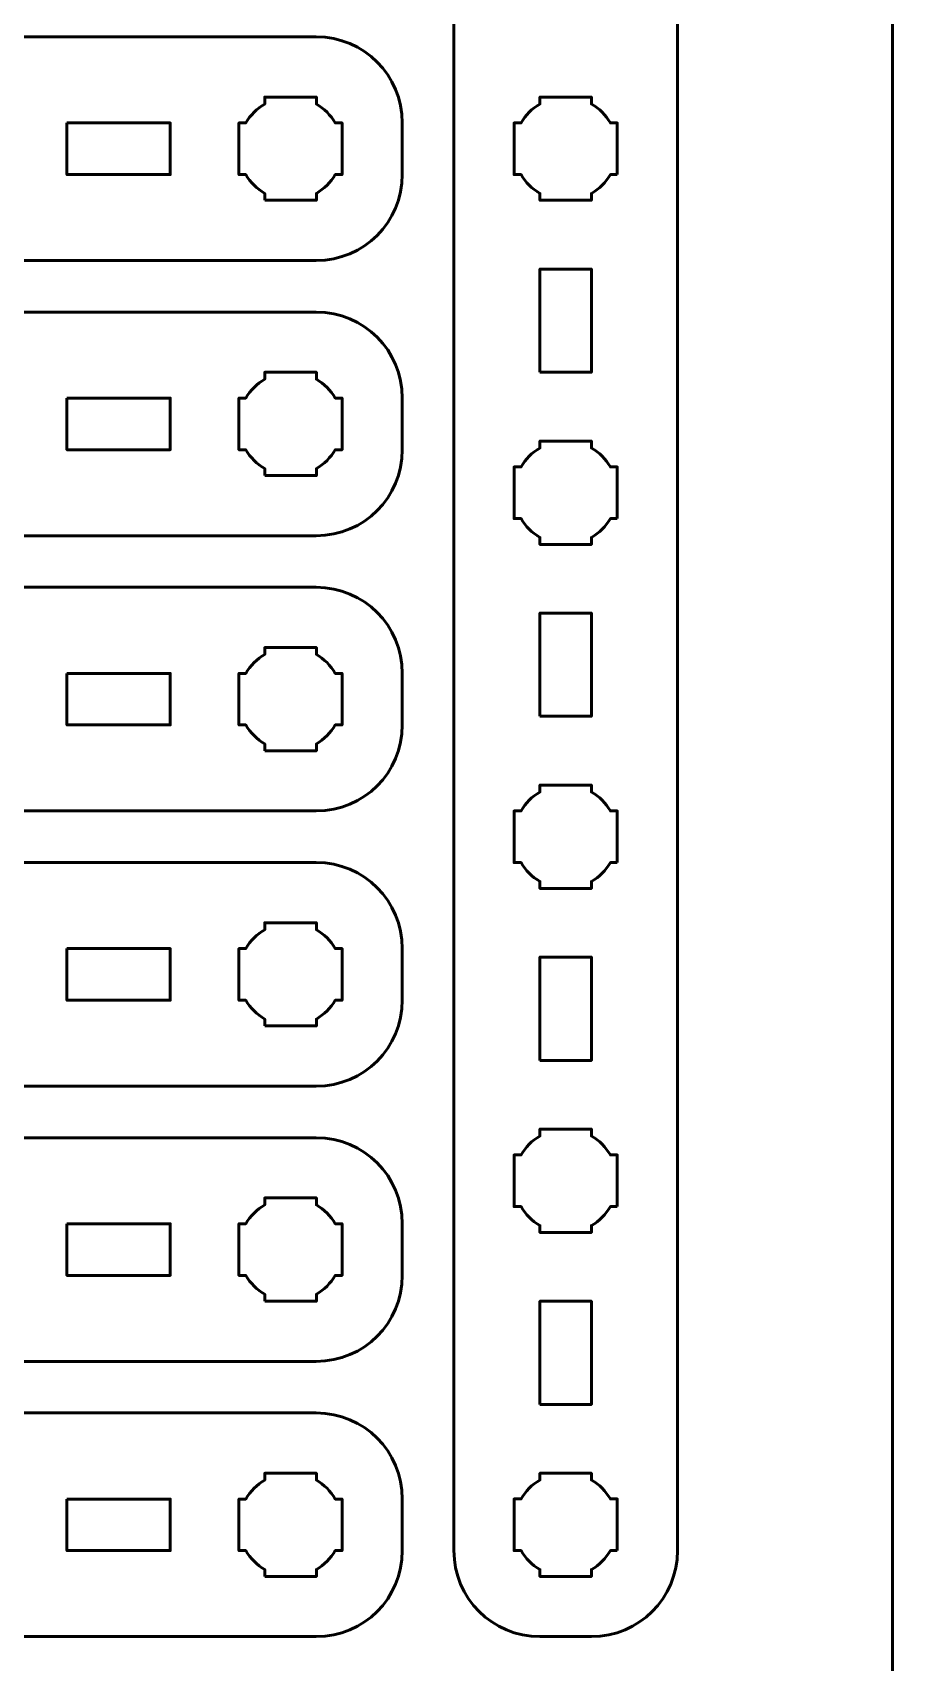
# Model space of a CAD drawing. Header units: centimetres. Extents: x -21 to 0, y -29.7 to 0.
# Drawn here: x -5 to 0, y -18.55 to -9.08 of the extents above; entities that cross this region are included whole.
import ezdxf

# ---------------------------------------------------------------- set-up
doc = ezdxf.new("R2010")
doc.units = ezdxf.units.CM
doc.header["$MEASUREMENT"] = 0
doc.layers.add('Layer 1', color=7, linetype='Continuous')

msp = doc.modelspace()

# ---------------------------------------------------------------- linework, layer by layer
at = {"layer": 'Layer 1', "color": 1, "lineweight": 53}
msp.add_open_spline([(-21.00003, -29.19995), (-21.00003, -29.19995), (-21.00003, -5.89992), (-21.00003, -5.89992), (-21.00003, -5.89992), (-21.00003, -5.81709), (-20.93286, -5.74992), (-20.85003, -5.74992), (-20.85003, -5.74992), (-20.7672, -5.74992), (-20.70003, -5.68275), (-20.70003, -5.59992), (-20.70003, -5.59992), (-20.70003, -5.51709), (-20.7672, -5.44992), (-20.85003, -5.44992), (-20.85003, -5.44992), (-20.93286, -5.44992), (-21.00003, -5.38275), (-21.00003, -5.29992), (-21.00003, -5.29992), (-21.00003, -5.21709), (-20.93286, -5.14992), (-20.85003, -5.14992), (-20.85003, -5.14992), (-20.7672, -5.14992), (-20.70003, -5.08275), (-20.70003, -4.99992), (-20.70003, -4.99992), (-20.70003, -4.91709), (-20.7672, -4.84992), (-20.85003, -4.84992), (-20.85003, -4.84992), (-20.93286, -4.84992), (-21.00003, -4.78275), (-21.00003, -4.69992), (-21.00003, -4.69992), (-21.00003, -4.61709), (-20.93286, -4.54992), (-20.85003, -4.54992), (-20.85003, -4.54992), (-20.7672, -4.54992), (-20.70003, -4.48275), (-20.70003, -4.39992), (-20.70003, -4.39992), (-20.70003, -4.31709), (-20.7672, -4.24992), (-20.85003, -4.24992), (-20.85003, -4.24992), (-20.93286, -4.24992), (-21.00003, -4.18275), (-21.00003, -4.09992), (-21.00003, -4.09992), (-21.00003, -4.01709), (-20.93286, -3.94992), (-20.85003, -3.94992), (-20.85003, -3.94992), (-20.7672, -3.94992), (-20.70003, -3.88275), (-20.70003, -3.79992), (-20.70003, -3.79992), (-20.70003, -3.71709), (-20.7672, -3.64992), (-20.85003, -3.64992), (-20.85003, -3.64992), (-20.93286, -3.64992), (-21.00003, -3.58275), (-21.00003, -3.49992), (-21.00003, -3.49992), (-21.00003, -3.41709), (-20.93286, -3.34992), (-20.85003, -3.34992), (-20.85003, -3.34992), (-20.7672, -3.34992), (-20.70003, -3.28275), (-20.70003, -3.19992), (-20.70003, -3.19992), (-20.70003, -3.11709), (-20.7672, -3.04992), (-20.85003, -3.04992), (-20.85003, -3.04992), (-20.93286, -3.04992), (-21.00003, -2.98275), (-21.00003, -2.89992), (-21.00003, -2.89992), (-21.00003, -2.81709), (-20.93286, -2.74992), (-20.85003, -2.74992), (-20.85003, -2.74992), (-20.7672, -2.74992), (-20.70003, -2.68275), (-20.70003, -2.59992), (-20.70003, -2.59992), (-20.70003, -2.51709), (-20.7672, -2.44992), (-20.85003, -2.44992), (-20.85003, -2.44992), (-20.93286, -2.44992), (-21.00003, -2.38275), (-21.00003, -2.29992), (-21.00003, -2.29992), (-21.00003, -2.21709), (-20.93286, -2.14992), (-20.85003, -2.14992), (-20.85003, -2.14992), (-20.7672, -2.14992), (-20.70003, -2.08275), (-20.70003, -1.99992), (-20.70003, -1.99992), (-20.70003, -1.91709), (-20.7672, -1.84992), (-20.85003, -1.84992), (-20.85003, -1.84992), (-20.93286, -1.84992), (-21.00003, -1.78275), (-21.00003, -1.69992), (-21.00003, -1.69992), (-21.00003, -1.61709), (-20.93286, -1.54992), (-20.85003, -1.54992), (-20.85003, -1.54992), (-20.7672, -1.54992), (-20.70003, -1.48275), (-20.70003, -1.39992), (-20.70003, -1.39992), (-20.70003, -1.31709), (-20.7672, -1.24992), (-20.85003, -1.24992), (-20.85003, -1.24992), (-20.93286, -1.24992), (-21.00003, -1.18275), (-21.00003, -1.09992), (-21.00003, -1.09992), (-21.00003, -1.09992), (-21.00003, -0.49992), (-21.00003, -0.49992), (-21.00003, -0.49992), (-21.00003, -0.22295), (-20.77694, 0.00004), (-20.49994, 0.00004), (-20.49994, 0.00004), (-20.49994, 0.00004), (-0.50008, 0.00004), (-0.50008, 0.00004), (-0.50008, 0.00004), (-0.22294, 0.00004), (0.00002, -0.22295), (0.00002, -0.49992), (0.00002, -0.49992), (0.00002, -0.49992), (0.00002, -29.19995), (0.00002, -29.19995), (0.00002, -29.19995), (0.00002, -29.47695), (-0.22294, -29.70004), (-0.50008, -29.70004), (-0.50008, -29.70004), (-0.50008, -29.70004), (-20.49994, -29.70004), (-20.49994, -29.70004), (-20.49994, -29.70004), (-20.77694, -29.70004), (-21.00003, -29.47695), (-21.00003, -29.19995)], degree=3, knots=[0, 0, 0, 0, 0.0243902, 0.0243902, 0.0243902, 0.0243902, 0.0487805, 0.0487805, 0.0487805, 0.0487805, 0.0731707, 0.0731707, 0.0731707, 0.0731707, 0.097561, 0.097561, 0.097561, 0.097561, 0.1219512, 0.1219512, 0.1219512, 0.1219512, 0.1463415, 0.1463415, 0.1463415, 0.1463415, 0.1707317, 0.1707317, 0.1707317, 0.1707317, 0.195122, 0.195122, 0.195122, 0.195122, 0.2195122, 0.2195122, 0.2195122, 0.2195122, 0.2439024, 0.2439024, 0.2439024, 0.2439024, 0.2682927, 0.2682927, 0.2682927, 0.2682927, 0.2926829, 0.2926829, 0.2926829, 0.2926829, 0.3170732, 0.3170732, 0.3170732, 0.3170732, 0.3414634, 0.3414634, 0.3414634, 0.3414634, 0.3658537, 0.3658537, 0.3658537, 0.3658537, 0.3902439, 0.3902439, 0.3902439, 0.3902439, 0.4146341, 0.4146341, 0.4146341, 0.4146341, 0.4390244, 0.4390244, 0.4390244, 0.4390244, 0.4634146, 0.4634146, 0.4634146, 0.4634146, 0.4878049, 0.4878049, 0.4878049, 0.4878049, 0.5121951, 0.5121951, 0.5121951, 0.5121951, 0.5365854, 0.5365854, 0.5365854, 0.5365854, 0.5609756, 0.5609756, 0.5609756, 0.5609756, 0.5853659, 0.5853659, 0.5853659, 0.5853659, 0.6097561, 0.6097561, 0.6097561, 0.6097561, 0.6341463, 0.6341463, 0.6341463, 0.6341463, 0.6585366, 0.6585366, 0.6585366, 0.6585366, 0.6829268, 0.6829268, 0.6829268, 0.6829268, 0.7073171, 0.7073171, 0.7073171, 0.7073171, 0.7317073, 0.7317073, 0.7317073, 0.7317073, 0.7560976, 0.7560976, 0.7560976, 0.7560976, 0.7804878, 0.7804878, 0.7804878, 0.7804878, 0.804878, 0.804878, 0.804878, 0.804878, 0.8292683, 0.8292683, 0.8292683, 0.8292683, 0.8536585, 0.8536585, 0.8536585, 0.8536585, 0.8780488, 0.8780488, 0.8780488, 0.8780488, 0.902439, 0.902439, 0.902439, 0.902439, 0.9268293, 0.9268293, 0.9268293, 0.9268293, 0.9512195, 0.9512195, 0.9512195, 0.9512195, 0.9756098, 0.9756098, 0.9756098, 0.9756098, 1, 1, 1, 1], dxfattribs=at)
at = {"layer": 'Layer 1', "color": 3, "lineweight": 53}
for points in [[(-2.55001, -17.89997), (-2.55001, -17.89997), (-2.55001, -1.60004), (-2.55001, -1.60004), (-2.55001, -1.60004), (-2.55001, -1.32304), (-2.32692, -1.09994), (-2.04992, -1.09994), (-2.04992, -1.09994), (-2.04992, -1.09994), (-1.74991, -1.09994), (-1.74991, -1.09994), (-1.74991, -1.09994), (-1.47295, -1.09994), (-1.24999, -1.32304), (-1.24999, -1.60004), (-1.24999, -1.60004), (-1.24999, -1.60004), (-1.24999, -17.89997), (-1.24999, -17.89997), (-1.24999, -17.89997), (-1.24999, -18.17697), (-1.47295, -18.40006), (-1.74991, -18.40006), (-1.74991, -18.40006), (-1.74991, -18.40006), (-2.04992, -18.40006), (-2.04992, -18.40006), (-2.04992, -18.40006), (-2.32692, -18.40006), (-2.55001, -18.17697), (-2.55001, -17.89997)], [(-19.64997, -9.09999), (-19.64997, -9.09999), (-3.35004, -9.09999), (-3.35004, -9.09999), (-3.35004, -9.09999), (-3.07304, -9.09999), (-2.84994, -9.32308), (-2.84994, -9.60008), (-2.84994, -9.60008), (-2.84994, -9.60008), (-2.84994, -9.90009), (-2.84994, -9.90009), (-2.84994, -9.90009), (-2.84994, -10.17705), (-3.07304, -10.40001), (-3.35004, -10.40001), (-3.35004, -10.40001), (-3.35004, -10.40001), (-19.64997, -10.40001), (-19.64997, -10.40001), (-19.64997, -10.40001), (-19.92697, -10.40001), (-20.15006, -10.17705), (-20.15006, -9.90009), (-20.15006, -9.90009), (-20.15006, -9.90009), (-20.15006, -9.60008), (-20.15006, -9.60008), (-20.15006, -9.60008), (-20.15006, -9.32308), (-19.92697, -9.09999), (-19.64997, -9.09999)], [(-19.64997, -10.69999), (-19.64997, -10.69999), (-3.35004, -10.69999), (-3.35004, -10.69999), (-3.35004, -10.69999), (-3.07304, -10.69999), (-2.84994, -10.92308), (-2.84994, -11.20008), (-2.84994, -11.20008), (-2.84994, -11.20008), (-2.84994, -11.50009), (-2.84994, -11.50009), (-2.84994, -11.50009), (-2.84994, -11.77705), (-3.07304, -12.00001), (-3.35004, -12.00001), (-3.35004, -12.00001), (-3.35004, -12.00001), (-19.64997, -12.00001), (-19.64997, -12.00001), (-19.64997, -12.00001), (-19.92697, -12.00001), (-20.15006, -11.77705), (-20.15006, -11.50009), (-20.15006, -11.50009), (-20.15006, -11.50009), (-20.15006, -11.20008), (-20.15006, -11.20008), (-20.15006, -11.20008), (-20.15006, -10.92308), (-19.92697, -10.69999), (-19.64997, -10.69999)], [(-19.64997, -12.29999), (-19.64997, -12.29999), (-3.35004, -12.29999), (-3.35004, -12.29999), (-3.35004, -12.29999), (-3.07304, -12.29999), (-2.84994, -12.52308), (-2.84994, -12.80008), (-2.84994, -12.80008), (-2.84994, -12.80008), (-2.84994, -13.10009), (-2.84994, -13.10009), (-2.84994, -13.10009), (-2.84994, -13.37705), (-3.07304, -13.60001), (-3.35004, -13.60001), (-3.35004, -13.60001), (-3.35004, -13.60001), (-19.64997, -13.60001), (-19.64997, -13.60001), (-19.64997, -13.60001), (-19.92697, -13.60001), (-20.15006, -13.37705), (-20.15006, -13.10009), (-20.15006, -13.10009), (-20.15006, -13.10009), (-20.15006, -12.80008), (-20.15006, -12.80008), (-20.15006, -12.80008), (-20.15006, -12.52308), (-19.92697, -12.29999), (-19.64997, -12.29999)], [(-19.64997, -13.89999), (-19.64997, -13.89999), (-3.35004, -13.89999), (-3.35004, -13.89999), (-3.35004, -13.89999), (-3.07304, -13.89999), (-2.84994, -14.12308), (-2.84994, -14.40008), (-2.84994, -14.40008), (-2.84994, -14.40008), (-2.84994, -14.70009), (-2.84994, -14.70009), (-2.84994, -14.70009), (-2.84994, -14.97705), (-3.07304, -15.20001), (-3.35004, -15.20001), (-3.35004, -15.20001), (-3.35004, -15.20001), (-19.64997, -15.20001), (-19.64997, -15.20001), (-19.64997, -15.20001), (-19.92697, -15.20001), (-20.15006, -14.97705), (-20.15006, -14.70009), (-20.15006, -14.70009), (-20.15006, -14.70009), (-20.15006, -14.40008), (-20.15006, -14.40008), (-20.15006, -14.40008), (-20.15006, -14.12308), (-19.92697, -13.89999), (-19.64997, -13.89999)], [(-19.64997, -15.49999), (-19.64997, -15.49999), (-3.35004, -15.49999), (-3.35004, -15.49999), (-3.35004, -15.49999), (-3.07304, -15.49999), (-2.84994, -15.72308), (-2.84994, -16.00008), (-2.84994, -16.00008), (-2.84994, -16.00008), (-2.84994, -16.30009), (-2.84994, -16.30009), (-2.84994, -16.30009), (-2.84994, -16.57705), (-3.07304, -16.80001), (-3.35004, -16.80001), (-3.35004, -16.80001), (-3.35004, -16.80001), (-19.64997, -16.80001), (-19.64997, -16.80001), (-19.64997, -16.80001), (-19.92697, -16.80001), (-20.15006, -16.57705), (-20.15006, -16.30009), (-20.15006, -16.30009), (-20.15006, -16.30009), (-20.15006, -16.00008), (-20.15006, -16.00008), (-20.15006, -16.00008), (-20.15006, -15.72308), (-19.92697, -15.49999), (-19.64997, -15.49999)], [(-19.64997, -17.09999), (-19.64997, -17.09999), (-3.35004, -17.09999), (-3.35004, -17.09999), (-3.35004, -17.09999), (-3.07304, -17.09999), (-2.84994, -17.32308), (-2.84994, -17.60008), (-2.84994, -17.60008), (-2.84994, -17.60008), (-2.84994, -17.90009), (-2.84994, -17.90009), (-2.84994, -17.90009), (-2.84994, -18.17705), (-3.07304, -18.40001), (-3.35004, -18.40001), (-3.35004, -18.40001), (-3.35004, -18.40001), (-19.64997, -18.40001), (-19.64997, -18.40001), (-19.64997, -18.40001), (-19.92697, -18.40001), (-20.15006, -18.17705), (-20.15006, -17.90009), (-20.15006, -17.90009), (-20.15006, -17.90009), (-20.15006, -17.60008), (-20.15006, -17.60008), (-20.15006, -17.60008), (-20.15006, -17.32308), (-19.92697, -17.09999), (-19.64997, -17.09999)]]:
    msp.add_open_spline(points, degree=3, knots=[0, 0, 0, 0, 0.125, 0.125, 0.125, 0.125, 0.25, 0.25, 0.25, 0.25, 0.375, 0.375, 0.375, 0.375, 0.5, 0.5, 0.5, 0.5, 0.625, 0.625, 0.625, 0.625, 0.75, 0.75, 0.75, 0.75, 0.875, 0.875, 0.875, 0.875, 1, 1, 1, 1], dxfattribs=at)
at = {"layer": 'Layer 1', "lineweight": 53}
for points, knots in [([(-3.64998, -10.05002), (-3.64998, -10.05002), (-3.64998, -10.00991), (-3.64998, -10.00991), (-3.64998, -10.00991), (-3.69559, -9.98359), (-3.73351, -9.94556), (-3.75997, -9.90009), (-3.75997, -9.90009), (-3.75997, -9.90009), (-3.80005, -9.90009), (-3.80005, -9.90009), (-3.80005, -9.90009), (-3.80005, -9.90009), (-3.80005, -9.75001), (-3.80005, -9.75001), (-3.80005, -9.75001), (-3.80005, -9.75001), (-3.80005, -9.60008), (-3.80005, -9.60008), (-3.80005, -9.60008), (-3.80005, -9.60008), (-3.75997, -9.60008), (-3.75997, -9.60008), (-3.75997, -9.60008), (-3.73351, -9.55447), (-3.69559, -9.51655), (-3.64998, -9.49023), (-3.64998, -9.49023), (-3.64998, -9.49023), (-3.64998, -9.45001), (-3.64998, -9.45001), (-3.64998, -9.45001), (-3.64998, -9.45001), (-3.50005, -9.45001), (-3.50005, -9.45001), (-3.50005, -9.45001), (-3.50005, -9.45001), (-3.34997, -9.45001), (-3.34997, -9.45001), (-3.34997, -9.45001), (-3.34997, -9.45001), (-3.34997, -9.49023), (-3.34997, -9.49023), (-3.34997, -9.49023), (-3.3045, -9.51655), (-3.26661, -9.55447), (-3.24015, -9.60008), (-3.24015, -9.60008), (-3.24015, -9.60008), (-3.20004, -9.60008), (-3.20004, -9.60008), (-3.20004, -9.60008), (-3.20004, -9.60008), (-3.20004, -9.75001), (-3.20004, -9.75001), (-3.20004, -9.75001), (-3.20004, -9.75001), (-3.20004, -9.90009), (-3.20004, -9.90009), (-3.20004, -9.90009), (-3.20004, -9.90009), (-3.24015, -9.90009), (-3.24015, -9.90009), (-3.24015, -9.90009), (-3.26661, -9.94556), (-3.3045, -9.98359), (-3.34997, -10.00991), (-3.34997, -10.00991), (-3.34997, -10.00991), (-3.34997, -10.05002), (-3.34997, -10.05002), (-3.34997, -10.05002), (-3.34997, -10.05002), (-3.50005, -10.05002), (-3.50005, -10.05002), (-3.50005, -10.05002), (-3.50005, -10.05002), (-3.64998, -10.05002), (-3.64998, -10.05002)], [0, 0, 0, 0, 0.05, 0.05, 0.05, 0.05, 0.1, 0.1, 0.1, 0.1, 0.15, 0.15, 0.15, 0.15, 0.2, 0.2, 0.2, 0.2, 0.25, 0.25, 0.25, 0.25, 0.3, 0.3, 0.3, 0.3, 0.35, 0.35, 0.35, 0.35, 0.4, 0.4, 0.4, 0.4, 0.45, 0.45, 0.45, 0.45, 0.5, 0.5, 0.5, 0.5, 0.55, 0.55, 0.55, 0.55, 0.6, 0.6, 0.6, 0.6, 0.65, 0.65, 0.65, 0.65, 0.7, 0.7, 0.7, 0.7, 0.75, 0.75, 0.75, 0.75, 0.8, 0.8, 0.8, 0.8, 0.85, 0.85, 0.85, 0.85, 0.9, 0.9, 0.9, 0.9, 0.95, 0.95, 0.95, 0.95, 1, 1, 1, 1]), ([(-1.59998, -9.90006), (-1.59998, -9.90006), (-1.64009, -9.90006), (-1.64009, -9.90006), (-1.64009, -9.90006), (-1.66641, -9.94553), (-1.70444, -9.98356), (-1.74991, -10.00988), (-1.74991, -10.00988), (-1.74991, -10.00988), (-1.74991, -10.04999), (-1.74991, -10.04999), (-1.74991, -10.04999), (-1.74991, -10.04999), (-1.89999, -10.04999), (-1.89999, -10.04999), (-1.89999, -10.04999), (-1.89999, -10.04999), (-2.04992, -10.04999), (-2.04992, -10.04999), (-2.04992, -10.04999), (-2.04992, -10.04999), (-2.04992, -10.00988), (-2.04992, -10.00988), (-2.04992, -10.00988), (-2.09553, -9.98356), (-2.13345, -9.94553), (-2.15977, -9.90006), (-2.15977, -9.90006), (-2.15977, -9.90006), (-2.19999, -9.90006), (-2.19999, -9.90006), (-2.19999, -9.90006), (-2.19999, -9.90006), (-2.19999, -9.74999), (-2.19999, -9.74999), (-2.19999, -9.74999), (-2.19999, -9.74999), (-2.19999, -9.60006), (-2.19999, -9.60006), (-2.19999, -9.60006), (-2.19999, -9.60006), (-2.15977, -9.60006), (-2.15977, -9.60006), (-2.15977, -9.60006), (-2.13345, -9.55444), (-2.09553, -9.51655), (-2.04992, -9.49024), (-2.04992, -9.49024), (-2.04992, -9.49024), (-2.04992, -9.44999), (-2.04992, -9.44999), (-2.04992, -9.44999), (-2.04992, -9.44999), (-1.89999, -9.44999), (-1.89999, -9.44999), (-1.89999, -9.44999), (-1.89999, -9.44999), (-1.74991, -9.44999), (-1.74991, -9.44999), (-1.74991, -9.44999), (-1.74991, -9.44999), (-1.74991, -9.49024), (-1.74991, -9.49024), (-1.74991, -9.49024), (-1.70444, -9.51655), (-1.66641, -9.55444), (-1.64009, -9.60006), (-1.64009, -9.60006), (-1.64009, -9.60006), (-1.59998, -9.60006), (-1.59998, -9.60006), (-1.59998, -9.60006), (-1.59998, -9.60006), (-1.59998, -9.74999), (-1.59998, -9.74999), (-1.59998, -9.74999), (-1.59998, -9.74999), (-1.59998, -9.90006), (-1.59998, -9.90006)], [0, 0, 0, 0, 0.05, 0.05, 0.05, 0.05, 0.1, 0.1, 0.1, 0.1, 0.15, 0.15, 0.15, 0.15, 0.2, 0.2, 0.2, 0.2, 0.25, 0.25, 0.25, 0.25, 0.3, 0.3, 0.3, 0.3, 0.35, 0.35, 0.35, 0.35, 0.4, 0.4, 0.4, 0.4, 0.45, 0.45, 0.45, 0.45, 0.5, 0.5, 0.5, 0.5, 0.55, 0.55, 0.55, 0.55, 0.6, 0.6, 0.6, 0.6, 0.65, 0.65, 0.65, 0.65, 0.7, 0.7, 0.7, 0.7, 0.75, 0.75, 0.75, 0.75, 0.8, 0.8, 0.8, 0.8, 0.85, 0.85, 0.85, 0.85, 0.9, 0.9, 0.9, 0.9, 0.95, 0.95, 0.95, 0.95, 1, 1, 1, 1]), ([(-4.79996, -9.60008), (-4.79996, -9.60008), (-4.19996, -9.60008), (-4.19996, -9.60008), (-4.19996, -9.60008), (-4.19996, -9.60008), (-4.19996, -9.90009), (-4.19996, -9.90009), (-4.19996, -9.90009), (-4.19996, -9.90009), (-4.79996, -9.90009), (-4.79996, -9.90009), (-4.79996, -9.90009), (-4.79996, -9.90009), (-4.79996, -9.60008), (-4.79996, -9.60008)], [0, 0, 0, 0, 0.25, 0.25, 0.25, 0.25, 0.5, 0.5, 0.5, 0.5, 0.75, 0.75, 0.75, 0.75, 1, 1, 1, 1]), ([(-2.04992, -11.05001), (-2.04992, -11.05001), (-2.04992, -10.45), (-2.04992, -10.45), (-2.04992, -10.45), (-2.04992, -10.45), (-1.74991, -10.45), (-1.74991, -10.45), (-1.74991, -10.45), (-1.74991, -10.45), (-1.74991, -11.05001), (-1.74991, -11.05001), (-1.74991, -11.05001), (-1.74991, -11.05001), (-2.04992, -11.05001), (-2.04992, -11.05001)], [0, 0, 0, 0, 0.25, 0.25, 0.25, 0.25, 0.5, 0.5, 0.5, 0.5, 0.75, 0.75, 0.75, 0.75, 1, 1, 1, 1]), ([(-3.64998, -11.65002), (-3.64998, -11.65002), (-3.64998, -11.60991), (-3.64998, -11.60991), (-3.64998, -11.60991), (-3.69559, -11.58359), (-3.73351, -11.54556), (-3.75997, -11.50009), (-3.75997, -11.50009), (-3.75997, -11.50009), (-3.80005, -11.50009), (-3.80005, -11.50009), (-3.80005, -11.50009), (-3.80005, -11.50009), (-3.80005, -11.35001), (-3.80005, -11.35001), (-3.80005, -11.35001), (-3.80005, -11.35001), (-3.80005, -11.20008), (-3.80005, -11.20008), (-3.80005, -11.20008), (-3.80005, -11.20008), (-3.75997, -11.20008), (-3.75997, -11.20008), (-3.75997, -11.20008), (-3.73351, -11.15447), (-3.69559, -11.11655), (-3.64998, -11.09023), (-3.64998, -11.09023), (-3.64998, -11.09023), (-3.64998, -11.05001), (-3.64998, -11.05001), (-3.64998, -11.05001), (-3.64998, -11.05001), (-3.50005, -11.05001), (-3.50005, -11.05001), (-3.50005, -11.05001), (-3.50005, -11.05001), (-3.34997, -11.05001), (-3.34997, -11.05001), (-3.34997, -11.05001), (-3.34997, -11.05001), (-3.34997, -11.09023), (-3.34997, -11.09023), (-3.34997, -11.09023), (-3.3045, -11.11655), (-3.26661, -11.15447), (-3.24015, -11.20008), (-3.24015, -11.20008), (-3.24015, -11.20008), (-3.20004, -11.20008), (-3.20004, -11.20008), (-3.20004, -11.20008), (-3.20004, -11.20008), (-3.20004, -11.35001), (-3.20004, -11.35001), (-3.20004, -11.35001), (-3.20004, -11.35001), (-3.20004, -11.50009), (-3.20004, -11.50009), (-3.20004, -11.50009), (-3.20004, -11.50009), (-3.24015, -11.50009), (-3.24015, -11.50009), (-3.24015, -11.50009), (-3.26661, -11.54556), (-3.3045, -11.58359), (-3.34997, -11.60991), (-3.34997, -11.60991), (-3.34997, -11.60991), (-3.34997, -11.65002), (-3.34997, -11.65002), (-3.34997, -11.65002), (-3.34997, -11.65002), (-3.50005, -11.65002), (-3.50005, -11.65002), (-3.50005, -11.65002), (-3.50005, -11.65002), (-3.64998, -11.65002), (-3.64998, -11.65002)], [0, 0, 0, 0, 0.05, 0.05, 0.05, 0.05, 0.1, 0.1, 0.1, 0.1, 0.15, 0.15, 0.15, 0.15, 0.2, 0.2, 0.2, 0.2, 0.25, 0.25, 0.25, 0.25, 0.3, 0.3, 0.3, 0.3, 0.35, 0.35, 0.35, 0.35, 0.4, 0.4, 0.4, 0.4, 0.45, 0.45, 0.45, 0.45, 0.5, 0.5, 0.5, 0.5, 0.55, 0.55, 0.55, 0.55, 0.6, 0.6, 0.6, 0.6, 0.65, 0.65, 0.65, 0.65, 0.7, 0.7, 0.7, 0.7, 0.75, 0.75, 0.75, 0.75, 0.8, 0.8, 0.8, 0.8, 0.85, 0.85, 0.85, 0.85, 0.9, 0.9, 0.9, 0.9, 0.95, 0.95, 0.95, 0.95, 1, 1, 1, 1]), ([(-4.79996, -11.20008), (-4.79996, -11.20008), (-4.19996, -11.20008), (-4.19996, -11.20008), (-4.19996, -11.20008), (-4.19996, -11.20008), (-4.19996, -11.50009), (-4.19996, -11.50009), (-4.19996, -11.50009), (-4.19996, -11.50009), (-4.79996, -11.50009), (-4.79996, -11.50009), (-4.79996, -11.50009), (-4.79996, -11.50009), (-4.79996, -11.20008), (-4.79996, -11.20008)], [0, 0, 0, 0, 0.25, 0.25, 0.25, 0.25, 0.5, 0.5, 0.5, 0.5, 0.75, 0.75, 0.75, 0.75, 1, 1, 1, 1]), ([(-1.59998, -11.89999), (-1.59998, -11.89999), (-1.64009, -11.89999), (-1.64009, -11.89999), (-1.64009, -11.89999), (-1.66641, -11.94561), (-1.70444, -11.98349), (-1.74991, -12.00981), (-1.74991, -12.00981), (-1.74991, -12.00981), (-1.74991, -12.05006), (-1.74991, -12.05006), (-1.74991, -12.05006), (-1.74991, -12.05006), (-1.89999, -12.05006), (-1.89999, -12.05006), (-1.89999, -12.05006), (-1.89999, -12.05006), (-2.04992, -12.05006), (-2.04992, -12.05006), (-2.04992, -12.05006), (-2.04992, -12.05006), (-2.04992, -12.00981), (-2.04992, -12.00981), (-2.04992, -12.00981), (-2.09553, -11.98349), (-2.13345, -11.94561), (-2.15977, -11.89999), (-2.15977, -11.89999), (-2.15977, -11.89999), (-2.19999, -11.89999), (-2.19999, -11.89999), (-2.19999, -11.89999), (-2.19999, -11.89999), (-2.19999, -11.75006), (-2.19999, -11.75006), (-2.19999, -11.75006), (-2.19999, -11.75006), (-2.19999, -11.59999), (-2.19999, -11.59999), (-2.19999, -11.59999), (-2.19999, -11.59999), (-2.15977, -11.59999), (-2.15977, -11.59999), (-2.15977, -11.59999), (-2.13345, -11.55452), (-2.09553, -11.51649), (-2.04992, -11.49017), (-2.04992, -11.49017), (-2.04992, -11.49017), (-2.04992, -11.45006), (-2.04992, -11.45006), (-2.04992, -11.45006), (-2.04992, -11.45006), (-1.89999, -11.45006), (-1.89999, -11.45006), (-1.89999, -11.45006), (-1.89999, -11.45006), (-1.74991, -11.45006), (-1.74991, -11.45006), (-1.74991, -11.45006), (-1.74991, -11.45006), (-1.74991, -11.49017), (-1.74991, -11.49017), (-1.74991, -11.49017), (-1.70444, -11.51649), (-1.66641, -11.55452), (-1.64009, -11.59999), (-1.64009, -11.59999), (-1.64009, -11.59999), (-1.59998, -11.59999), (-1.59998, -11.59999), (-1.59998, -11.59999), (-1.59998, -11.59999), (-1.59998, -11.75006), (-1.59998, -11.75006), (-1.59998, -11.75006), (-1.59998, -11.75006), (-1.59998, -11.89999), (-1.59998, -11.89999)], [0, 0, 0, 0, 0.05, 0.05, 0.05, 0.05, 0.1, 0.1, 0.1, 0.1, 0.15, 0.15, 0.15, 0.15, 0.2, 0.2, 0.2, 0.2, 0.25, 0.25, 0.25, 0.25, 0.3, 0.3, 0.3, 0.3, 0.35, 0.35, 0.35, 0.35, 0.4, 0.4, 0.4, 0.4, 0.45, 0.45, 0.45, 0.45, 0.5, 0.5, 0.5, 0.5, 0.55, 0.55, 0.55, 0.55, 0.6, 0.6, 0.6, 0.6, 0.65, 0.65, 0.65, 0.65, 0.7, 0.7, 0.7, 0.7, 0.75, 0.75, 0.75, 0.75, 0.8, 0.8, 0.8, 0.8, 0.85, 0.85, 0.85, 0.85, 0.9, 0.9, 0.9, 0.9, 0.95, 0.95, 0.95, 0.95, 1, 1, 1, 1]), ([(-2.04992, -13.04998), (-2.04992, -13.04998), (-2.04992, -12.44997), (-2.04992, -12.44997), (-2.04992, -12.44997), (-2.04992, -12.44997), (-1.74991, -12.44997), (-1.74991, -12.44997), (-1.74991, -12.44997), (-1.74991, -12.44997), (-1.74991, -13.04998), (-1.74991, -13.04998), (-1.74991, -13.04998), (-1.74991, -13.04998), (-2.04992, -13.04998), (-2.04992, -13.04998)], [0, 0, 0, 0, 0.25, 0.25, 0.25, 0.25, 0.5, 0.5, 0.5, 0.5, 0.75, 0.75, 0.75, 0.75, 1, 1, 1, 1]), ([(-3.64998, -13.25002), (-3.64998, -13.25002), (-3.64998, -13.20991), (-3.64998, -13.20991), (-3.64998, -13.20991), (-3.69559, -13.18359), (-3.73351, -13.14556), (-3.75997, -13.10009), (-3.75997, -13.10009), (-3.75997, -13.10009), (-3.80005, -13.10009), (-3.80005, -13.10009), (-3.80005, -13.10009), (-3.80005, -13.10009), (-3.80005, -12.95001), (-3.80005, -12.95001), (-3.80005, -12.95001), (-3.80005, -12.95001), (-3.80005, -12.80008), (-3.80005, -12.80008), (-3.80005, -12.80008), (-3.80005, -12.80008), (-3.75997, -12.80008), (-3.75997, -12.80008), (-3.75997, -12.80008), (-3.73351, -12.75447), (-3.69559, -12.71655), (-3.64998, -12.69023), (-3.64998, -12.69023), (-3.64998, -12.69023), (-3.64998, -12.65001), (-3.64998, -12.65001), (-3.64998, -12.65001), (-3.64998, -12.65001), (-3.50005, -12.65001), (-3.50005, -12.65001), (-3.50005, -12.65001), (-3.50005, -12.65001), (-3.34997, -12.65001), (-3.34997, -12.65001), (-3.34997, -12.65001), (-3.34997, -12.65001), (-3.34997, -12.69023), (-3.34997, -12.69023), (-3.34997, -12.69023), (-3.3045, -12.71655), (-3.26661, -12.75447), (-3.24015, -12.80008), (-3.24015, -12.80008), (-3.24015, -12.80008), (-3.20004, -12.80008), (-3.20004, -12.80008), (-3.20004, -12.80008), (-3.20004, -12.80008), (-3.20004, -12.95001), (-3.20004, -12.95001), (-3.20004, -12.95001), (-3.20004, -12.95001), (-3.20004, -13.10009), (-3.20004, -13.10009), (-3.20004, -13.10009), (-3.20004, -13.10009), (-3.24015, -13.10009), (-3.24015, -13.10009), (-3.24015, -13.10009), (-3.26661, -13.14556), (-3.3045, -13.18359), (-3.34997, -13.20991), (-3.34997, -13.20991), (-3.34997, -13.20991), (-3.34997, -13.25002), (-3.34997, -13.25002), (-3.34997, -13.25002), (-3.34997, -13.25002), (-3.50005, -13.25002), (-3.50005, -13.25002), (-3.50005, -13.25002), (-3.50005, -13.25002), (-3.64998, -13.25002), (-3.64998, -13.25002)], [0, 0, 0, 0, 0.05, 0.05, 0.05, 0.05, 0.1, 0.1, 0.1, 0.1, 0.15, 0.15, 0.15, 0.15, 0.2, 0.2, 0.2, 0.2, 0.25, 0.25, 0.25, 0.25, 0.3, 0.3, 0.3, 0.3, 0.35, 0.35, 0.35, 0.35, 0.4, 0.4, 0.4, 0.4, 0.45, 0.45, 0.45, 0.45, 0.5, 0.5, 0.5, 0.5, 0.55, 0.55, 0.55, 0.55, 0.6, 0.6, 0.6, 0.6, 0.65, 0.65, 0.65, 0.65, 0.7, 0.7, 0.7, 0.7, 0.75, 0.75, 0.75, 0.75, 0.8, 0.8, 0.8, 0.8, 0.85, 0.85, 0.85, 0.85, 0.9, 0.9, 0.9, 0.9, 0.95, 0.95, 0.95, 0.95, 1, 1, 1, 1]), ([(-4.79996, -12.80008), (-4.79996, -12.80008), (-4.19996, -12.80008), (-4.19996, -12.80008), (-4.19996, -12.80008), (-4.19996, -12.80008), (-4.19996, -13.10009), (-4.19996, -13.10009), (-4.19996, -13.10009), (-4.19996, -13.10009), (-4.79996, -13.10009), (-4.79996, -13.10009), (-4.79996, -13.10009), (-4.79996, -13.10009), (-4.79996, -12.80008), (-4.79996, -12.80008)], [0, 0, 0, 0, 0.25, 0.25, 0.25, 0.25, 0.5, 0.5, 0.5, 0.5, 0.75, 0.75, 0.75, 0.75, 1, 1, 1, 1]), ([(-1.59998, -13.9001), (-1.59998, -13.9001), (-1.64009, -13.9001), (-1.64009, -13.9001), (-1.64009, -13.9001), (-1.66641, -13.94557), (-1.70444, -13.98346), (-1.74991, -14.00992), (-1.74991, -14.00992), (-1.74991, -14.00992), (-1.74991, -14.05003), (-1.74991, -14.05003), (-1.74991, -14.05003), (-1.74991, -14.05003), (-1.89999, -14.05003), (-1.89999, -14.05003), (-1.89999, -14.05003), (-1.89999, -14.05003), (-2.04992, -14.05003), (-2.04992, -14.05003), (-2.04992, -14.05003), (-2.04992, -14.05003), (-2.04992, -14.00992), (-2.04992, -14.00992), (-2.04992, -14.00992), (-2.09553, -13.98346), (-2.13345, -13.94557), (-2.15977, -13.9001), (-2.15977, -13.9001), (-2.15977, -13.9001), (-2.19999, -13.9001), (-2.19999, -13.9001), (-2.19999, -13.9001), (-2.19999, -13.9001), (-2.19999, -13.75003), (-2.19999, -13.75003), (-2.19999, -13.75003), (-2.19999, -13.75003), (-2.19999, -13.6001), (-2.19999, -13.6001), (-2.19999, -13.6001), (-2.19999, -13.6001), (-2.15977, -13.6001), (-2.15977, -13.6001), (-2.15977, -13.6001), (-2.13345, -13.55448), (-2.09553, -13.51656), (-2.04992, -13.49024), (-2.04992, -13.49024), (-2.04992, -13.49024), (-2.04992, -13.45003), (-2.04992, -13.45003), (-2.04992, -13.45003), (-2.04992, -13.45003), (-1.89999, -13.45003), (-1.89999, -13.45003), (-1.89999, -13.45003), (-1.89999, -13.45003), (-1.74991, -13.45003), (-1.74991, -13.45003), (-1.74991, -13.45003), (-1.74991, -13.45003), (-1.74991, -13.49024), (-1.74991, -13.49024), (-1.74991, -13.49024), (-1.70444, -13.51656), (-1.66641, -13.55448), (-1.64009, -13.6001), (-1.64009, -13.6001), (-1.64009, -13.6001), (-1.59998, -13.6001), (-1.59998, -13.6001), (-1.59998, -13.6001), (-1.59998, -13.6001), (-1.59998, -13.75003), (-1.59998, -13.75003), (-1.59998, -13.75003), (-1.59998, -13.75003), (-1.59998, -13.9001), (-1.59998, -13.9001)], [0, 0, 0, 0, 0.05, 0.05, 0.05, 0.05, 0.1, 0.1, 0.1, 0.1, 0.15, 0.15, 0.15, 0.15, 0.2, 0.2, 0.2, 0.2, 0.25, 0.25, 0.25, 0.25, 0.3, 0.3, 0.3, 0.3, 0.35, 0.35, 0.35, 0.35, 0.4, 0.4, 0.4, 0.4, 0.45, 0.45, 0.45, 0.45, 0.5, 0.5, 0.5, 0.5, 0.55, 0.55, 0.55, 0.55, 0.6, 0.6, 0.6, 0.6, 0.65, 0.65, 0.65, 0.65, 0.7, 0.7, 0.7, 0.7, 0.75, 0.75, 0.75, 0.75, 0.8, 0.8, 0.8, 0.8, 0.85, 0.85, 0.85, 0.85, 0.9, 0.9, 0.9, 0.9, 0.95, 0.95, 0.95, 0.95, 1, 1, 1, 1]), ([(-3.64998, -14.85002), (-3.64998, -14.85002), (-3.64998, -14.80991), (-3.64998, -14.80991), (-3.64998, -14.80991), (-3.69559, -14.78359), (-3.73351, -14.74556), (-3.75997, -14.70009), (-3.75997, -14.70009), (-3.75997, -14.70009), (-3.80005, -14.70009), (-3.80005, -14.70009), (-3.80005, -14.70009), (-3.80005, -14.70009), (-3.80005, -14.55001), (-3.80005, -14.55001), (-3.80005, -14.55001), (-3.80005, -14.55001), (-3.80005, -14.40008), (-3.80005, -14.40008), (-3.80005, -14.40008), (-3.80005, -14.40008), (-3.75997, -14.40008), (-3.75997, -14.40008), (-3.75997, -14.40008), (-3.73351, -14.35447), (-3.69559, -14.31655), (-3.64998, -14.29023), (-3.64998, -14.29023), (-3.64998, -14.29023), (-3.64998, -14.25001), (-3.64998, -14.25001), (-3.64998, -14.25001), (-3.64998, -14.25001), (-3.50005, -14.25001), (-3.50005, -14.25001), (-3.50005, -14.25001), (-3.50005, -14.25001), (-3.34997, -14.25001), (-3.34997, -14.25001), (-3.34997, -14.25001), (-3.34997, -14.25001), (-3.34997, -14.29023), (-3.34997, -14.29023), (-3.34997, -14.29023), (-3.3045, -14.31655), (-3.26661, -14.35447), (-3.24015, -14.40008), (-3.24015, -14.40008), (-3.24015, -14.40008), (-3.20004, -14.40008), (-3.20004, -14.40008), (-3.20004, -14.40008), (-3.20004, -14.40008), (-3.20004, -14.55001), (-3.20004, -14.55001), (-3.20004, -14.55001), (-3.20004, -14.55001), (-3.20004, -14.70009), (-3.20004, -14.70009), (-3.20004, -14.70009), (-3.20004, -14.70009), (-3.24015, -14.70009), (-3.24015, -14.70009), (-3.24015, -14.70009), (-3.26661, -14.74556), (-3.3045, -14.78359), (-3.34997, -14.80991), (-3.34997, -14.80991), (-3.34997, -14.80991), (-3.34997, -14.85002), (-3.34997, -14.85002), (-3.34997, -14.85002), (-3.34997, -14.85002), (-3.50005, -14.85002), (-3.50005, -14.85002), (-3.50005, -14.85002), (-3.50005, -14.85002), (-3.64998, -14.85002), (-3.64998, -14.85002)], [0, 0, 0, 0, 0.05, 0.05, 0.05, 0.05, 0.1, 0.1, 0.1, 0.1, 0.15, 0.15, 0.15, 0.15, 0.2, 0.2, 0.2, 0.2, 0.25, 0.25, 0.25, 0.25, 0.3, 0.3, 0.3, 0.3, 0.35, 0.35, 0.35, 0.35, 0.4, 0.4, 0.4, 0.4, 0.45, 0.45, 0.45, 0.45, 0.5, 0.5, 0.5, 0.5, 0.55, 0.55, 0.55, 0.55, 0.6, 0.6, 0.6, 0.6, 0.65, 0.65, 0.65, 0.65, 0.7, 0.7, 0.7, 0.7, 0.75, 0.75, 0.75, 0.75, 0.8, 0.8, 0.8, 0.8, 0.85, 0.85, 0.85, 0.85, 0.9, 0.9, 0.9, 0.9, 0.95, 0.95, 0.95, 0.95, 1, 1, 1, 1]), ([(-4.79996, -14.40008), (-4.79996, -14.40008), (-4.19996, -14.40008), (-4.19996, -14.40008), (-4.19996, -14.40008), (-4.19996, -14.40008), (-4.19996, -14.70009), (-4.19996, -14.70009), (-4.19996, -14.70009), (-4.19996, -14.70009), (-4.79996, -14.70009), (-4.79996, -14.70009), (-4.79996, -14.70009), (-4.79996, -14.70009), (-4.79996, -14.40008), (-4.79996, -14.40008)], [0, 0, 0, 0, 0.25, 0.25, 0.25, 0.25, 0.5, 0.5, 0.5, 0.5, 0.75, 0.75, 0.75, 0.75, 1, 1, 1, 1]), ([(-2.04992, -15.05005), (-2.04992, -15.05005), (-2.04992, -14.45005), (-2.04992, -14.45005), (-2.04992, -14.45005), (-2.04992, -14.45005), (-1.74991, -14.45005), (-1.74991, -14.45005), (-1.74991, -14.45005), (-1.74991, -14.45005), (-1.74991, -15.05005), (-1.74991, -15.05005), (-1.74991, -15.05005), (-1.74991, -15.05005), (-2.04992, -15.05005), (-2.04992, -15.05005)], [0, 0, 0, 0, 0.25, 0.25, 0.25, 0.25, 0.5, 0.5, 0.5, 0.5, 0.75, 0.75, 0.75, 0.75, 1, 1, 1, 1]), ([(-1.59998, -15.90003), (-1.59998, -15.90003), (-1.64009, -15.90003), (-1.64009, -15.90003), (-1.64009, -15.90003), (-1.66641, -15.94551), (-1.70444, -15.98354), (-1.74991, -16.00985), (-1.74991, -16.00985), (-1.74991, -16.00985), (-1.74991, -16.04996), (-1.74991, -16.04996), (-1.74991, -16.04996), (-1.74991, -16.04996), (-1.89999, -16.04996), (-1.89999, -16.04996), (-1.89999, -16.04996), (-1.89999, -16.04996), (-2.04992, -16.04996), (-2.04992, -16.04996), (-2.04992, -16.04996), (-2.04992, -16.04996), (-2.04992, -16.00985), (-2.04992, -16.00985), (-2.04992, -16.00985), (-2.09553, -15.98354), (-2.13345, -15.94551), (-2.15977, -15.90003), (-2.15977, -15.90003), (-2.15977, -15.90003), (-2.19999, -15.90003), (-2.19999, -15.90003), (-2.19999, -15.90003), (-2.19999, -15.90003), (-2.19999, -15.74996), (-2.19999, -15.74996), (-2.19999, -15.74996), (-2.19999, -15.74996), (-2.19999, -15.60003), (-2.19999, -15.60003), (-2.19999, -15.60003), (-2.19999, -15.60003), (-2.15977, -15.60003), (-2.15977, -15.60003), (-2.15977, -15.60003), (-2.13345, -15.55456), (-2.09553, -15.51653), (-2.04992, -15.49021), (-2.04992, -15.49021), (-2.04992, -15.49021), (-2.04992, -15.44996), (-2.04992, -15.44996), (-2.04992, -15.44996), (-2.04992, -15.44996), (-1.89999, -15.44996), (-1.89999, -15.44996), (-1.89999, -15.44996), (-1.89999, -15.44996), (-1.74991, -15.44996), (-1.74991, -15.44996), (-1.74991, -15.44996), (-1.74991, -15.44996), (-1.74991, -15.49021), (-1.74991, -15.49021), (-1.74991, -15.49021), (-1.70444, -15.51653), (-1.66641, -15.55456), (-1.64009, -15.60003), (-1.64009, -15.60003), (-1.64009, -15.60003), (-1.59998, -15.60003), (-1.59998, -15.60003), (-1.59998, -15.60003), (-1.59998, -15.60003), (-1.59998, -15.74996), (-1.59998, -15.74996), (-1.59998, -15.74996), (-1.59998, -15.74996), (-1.59998, -15.90003), (-1.59998, -15.90003)], [0, 0, 0, 0, 0.05, 0.05, 0.05, 0.05, 0.1, 0.1, 0.1, 0.1, 0.15, 0.15, 0.15, 0.15, 0.2, 0.2, 0.2, 0.2, 0.25, 0.25, 0.25, 0.25, 0.3, 0.3, 0.3, 0.3, 0.35, 0.35, 0.35, 0.35, 0.4, 0.4, 0.4, 0.4, 0.45, 0.45, 0.45, 0.45, 0.5, 0.5, 0.5, 0.5, 0.55, 0.55, 0.55, 0.55, 0.6, 0.6, 0.6, 0.6, 0.65, 0.65, 0.65, 0.65, 0.7, 0.7, 0.7, 0.7, 0.75, 0.75, 0.75, 0.75, 0.8, 0.8, 0.8, 0.8, 0.85, 0.85, 0.85, 0.85, 0.9, 0.9, 0.9, 0.9, 0.95, 0.95, 0.95, 0.95, 1, 1, 1, 1]), ([(-3.64998, -16.45002), (-3.64998, -16.45002), (-3.64998, -16.40991), (-3.64998, -16.40991), (-3.64998, -16.40991), (-3.69559, -16.38359), (-3.73351, -16.34556), (-3.75997, -16.30009), (-3.75997, -16.30009), (-3.75997, -16.30009), (-3.80005, -16.30009), (-3.80005, -16.30009), (-3.80005, -16.30009), (-3.80005, -16.30009), (-3.80005, -16.15001), (-3.80005, -16.15001), (-3.80005, -16.15001), (-3.80005, -16.15001), (-3.80005, -16.00008), (-3.80005, -16.00008), (-3.80005, -16.00008), (-3.80005, -16.00008), (-3.75997, -16.00008), (-3.75997, -16.00008), (-3.75997, -16.00008), (-3.73351, -15.95447), (-3.69559, -15.91655), (-3.64998, -15.89023), (-3.64998, -15.89023), (-3.64998, -15.89023), (-3.64998, -15.85001), (-3.64998, -15.85001), (-3.64998, -15.85001), (-3.64998, -15.85001), (-3.50005, -15.85001), (-3.50005, -15.85001), (-3.50005, -15.85001), (-3.50005, -15.85001), (-3.34997, -15.85001), (-3.34997, -15.85001), (-3.34997, -15.85001), (-3.34997, -15.85001), (-3.34997, -15.89023), (-3.34997, -15.89023), (-3.34997, -15.89023), (-3.3045, -15.91655), (-3.26661, -15.95447), (-3.24015, -16.00008), (-3.24015, -16.00008), (-3.24015, -16.00008), (-3.20004, -16.00008), (-3.20004, -16.00008), (-3.20004, -16.00008), (-3.20004, -16.00008), (-3.20004, -16.15001), (-3.20004, -16.15001), (-3.20004, -16.15001), (-3.20004, -16.15001), (-3.20004, -16.30009), (-3.20004, -16.30009), (-3.20004, -16.30009), (-3.20004, -16.30009), (-3.24015, -16.30009), (-3.24015, -16.30009), (-3.24015, -16.30009), (-3.26661, -16.34556), (-3.3045, -16.38359), (-3.34997, -16.40991), (-3.34997, -16.40991), (-3.34997, -16.40991), (-3.34997, -16.45002), (-3.34997, -16.45002), (-3.34997, -16.45002), (-3.34997, -16.45002), (-3.50005, -16.45002), (-3.50005, -16.45002), (-3.50005, -16.45002), (-3.50005, -16.45002), (-3.64998, -16.45002), (-3.64998, -16.45002)], [0, 0, 0, 0, 0.05, 0.05, 0.05, 0.05, 0.1, 0.1, 0.1, 0.1, 0.15, 0.15, 0.15, 0.15, 0.2, 0.2, 0.2, 0.2, 0.25, 0.25, 0.25, 0.25, 0.3, 0.3, 0.3, 0.3, 0.35, 0.35, 0.35, 0.35, 0.4, 0.4, 0.4, 0.4, 0.45, 0.45, 0.45, 0.45, 0.5, 0.5, 0.5, 0.5, 0.55, 0.55, 0.55, 0.55, 0.6, 0.6, 0.6, 0.6, 0.65, 0.65, 0.65, 0.65, 0.7, 0.7, 0.7, 0.7, 0.75, 0.75, 0.75, 0.75, 0.8, 0.8, 0.8, 0.8, 0.85, 0.85, 0.85, 0.85, 0.9, 0.9, 0.9, 0.9, 0.95, 0.95, 0.95, 0.95, 1, 1, 1, 1]), ([(-4.79996, -16.00008), (-4.79996, -16.00008), (-4.19996, -16.00008), (-4.19996, -16.00008), (-4.19996, -16.00008), (-4.19996, -16.00008), (-4.19996, -16.30009), (-4.19996, -16.30009), (-4.19996, -16.30009), (-4.19996, -16.30009), (-4.79996, -16.30009), (-4.79996, -16.30009), (-4.79996, -16.30009), (-4.79996, -16.30009), (-4.79996, -16.00008), (-4.79996, -16.00008)], [0, 0, 0, 0, 0.25, 0.25, 0.25, 0.25, 0.5, 0.5, 0.5, 0.5, 0.75, 0.75, 0.75, 0.75, 1, 1, 1, 1]), ([(-2.04992, -17.05002), (-2.04992, -17.05002), (-2.04992, -16.45001), (-2.04992, -16.45001), (-2.04992, -16.45001), (-2.04992, -16.45001), (-1.74991, -16.45001), (-1.74991, -16.45001), (-1.74991, -16.45001), (-1.74991, -16.45001), (-1.74991, -17.05002), (-1.74991, -17.05002), (-1.74991, -17.05002), (-1.74991, -17.05002), (-2.04992, -17.05002), (-2.04992, -17.05002)], [0, 0, 0, 0, 0.25, 0.25, 0.25, 0.25, 0.5, 0.5, 0.5, 0.5, 0.75, 0.75, 0.75, 0.75, 1, 1, 1, 1]), ([(-3.64998, -18.05002), (-3.64998, -18.05002), (-3.64998, -18.00991), (-3.64998, -18.00991), (-3.64998, -18.00991), (-3.69559, -17.98359), (-3.73351, -17.94556), (-3.75997, -17.90009), (-3.75997, -17.90009), (-3.75997, -17.90009), (-3.80005, -17.90009), (-3.80005, -17.90009), (-3.80005, -17.90009), (-3.80005, -17.90009), (-3.80005, -17.75001), (-3.80005, -17.75001), (-3.80005, -17.75001), (-3.80005, -17.75001), (-3.80005, -17.60008), (-3.80005, -17.60008), (-3.80005, -17.60008), (-3.80005, -17.60008), (-3.75997, -17.60008), (-3.75997, -17.60008), (-3.75997, -17.60008), (-3.73351, -17.55447), (-3.69559, -17.51655), (-3.64998, -17.49023), (-3.64998, -17.49023), (-3.64998, -17.49023), (-3.64998, -17.45001), (-3.64998, -17.45001), (-3.64998, -17.45001), (-3.64998, -17.45001), (-3.50005, -17.45001), (-3.50005, -17.45001), (-3.50005, -17.45001), (-3.50005, -17.45001), (-3.34997, -17.45001), (-3.34997, -17.45001), (-3.34997, -17.45001), (-3.34997, -17.45001), (-3.34997, -17.49023), (-3.34997, -17.49023), (-3.34997, -17.49023), (-3.3045, -17.51655), (-3.26661, -17.55447), (-3.24015, -17.60008), (-3.24015, -17.60008), (-3.24015, -17.60008), (-3.20004, -17.60008), (-3.20004, -17.60008), (-3.20004, -17.60008), (-3.20004, -17.60008), (-3.20004, -17.75001), (-3.20004, -17.75001), (-3.20004, -17.75001), (-3.20004, -17.75001), (-3.20004, -17.90009), (-3.20004, -17.90009), (-3.20004, -17.90009), (-3.20004, -17.90009), (-3.24015, -17.90009), (-3.24015, -17.90009), (-3.24015, -17.90009), (-3.26661, -17.94556), (-3.3045, -17.98359), (-3.34997, -18.00991), (-3.34997, -18.00991), (-3.34997, -18.00991), (-3.34997, -18.05002), (-3.34997, -18.05002), (-3.34997, -18.05002), (-3.34997, -18.05002), (-3.50005, -18.05002), (-3.50005, -18.05002), (-3.50005, -18.05002), (-3.50005, -18.05002), (-3.64998, -18.05002), (-3.64998, -18.05002)], [0, 0, 0, 0, 0.05, 0.05, 0.05, 0.05, 0.1, 0.1, 0.1, 0.1, 0.15, 0.15, 0.15, 0.15, 0.2, 0.2, 0.2, 0.2, 0.25, 0.25, 0.25, 0.25, 0.3, 0.3, 0.3, 0.3, 0.35, 0.35, 0.35, 0.35, 0.4, 0.4, 0.4, 0.4, 0.45, 0.45, 0.45, 0.45, 0.5, 0.5, 0.5, 0.5, 0.55, 0.55, 0.55, 0.55, 0.6, 0.6, 0.6, 0.6, 0.65, 0.65, 0.65, 0.65, 0.7, 0.7, 0.7, 0.7, 0.75, 0.75, 0.75, 0.75, 0.8, 0.8, 0.8, 0.8, 0.85, 0.85, 0.85, 0.85, 0.9, 0.9, 0.9, 0.9, 0.95, 0.95, 0.95, 0.95, 1, 1, 1, 1]), ([(-1.59998, -17.89997), (-1.59998, -17.89997), (-1.64009, -17.89997), (-1.64009, -17.89997), (-1.64009, -17.89997), (-1.66641, -17.94558), (-1.70444, -17.9835), (-1.74991, -18.00982), (-1.74991, -18.00982), (-1.74991, -18.00982), (-1.74991, -18.05004), (-1.74991, -18.05004), (-1.74991, -18.05004), (-1.74991, -18.05004), (-1.89999, -18.05004), (-1.89999, -18.05004), (-1.89999, -18.05004), (-1.89999, -18.05004), (-2.04992, -18.05004), (-2.04992, -18.05004), (-2.04992, -18.05004), (-2.04992, -18.05004), (-2.04992, -18.00982), (-2.04992, -18.00982), (-2.04992, -18.00982), (-2.09553, -17.9835), (-2.13345, -17.94558), (-2.15977, -17.89997), (-2.15977, -17.89997), (-2.15977, -17.89997), (-2.19999, -17.89997), (-2.19999, -17.89997), (-2.19999, -17.89997), (-2.19999, -17.89997), (-2.19999, -17.75004), (-2.19999, -17.75004), (-2.19999, -17.75004), (-2.19999, -17.75004), (-2.19999, -17.59996), (-2.19999, -17.59996), (-2.19999, -17.59996), (-2.19999, -17.59996), (-2.15977, -17.59996), (-2.15977, -17.59996), (-2.15977, -17.59996), (-2.13345, -17.55449), (-2.09553, -17.51646), (-2.04992, -17.49014), (-2.04992, -17.49014), (-2.04992, -17.49014), (-2.04992, -17.45003), (-2.04992, -17.45003), (-2.04992, -17.45003), (-2.04992, -17.45003), (-1.89999, -17.45003), (-1.89999, -17.45003), (-1.89999, -17.45003), (-1.89999, -17.45003), (-1.74991, -17.45003), (-1.74991, -17.45003), (-1.74991, -17.45003), (-1.74991, -17.45003), (-1.74991, -17.49014), (-1.74991, -17.49014), (-1.74991, -17.49014), (-1.70444, -17.51646), (-1.66641, -17.55449), (-1.64009, -17.59996), (-1.64009, -17.59996), (-1.64009, -17.59996), (-1.59998, -17.59996), (-1.59998, -17.59996), (-1.59998, -17.59996), (-1.59998, -17.59996), (-1.59998, -17.75004), (-1.59998, -17.75004), (-1.59998, -17.75004), (-1.59998, -17.75004), (-1.59998, -17.89997), (-1.59998, -17.89997)], [0, 0, 0, 0, 0.05, 0.05, 0.05, 0.05, 0.1, 0.1, 0.1, 0.1, 0.15, 0.15, 0.15, 0.15, 0.2, 0.2, 0.2, 0.2, 0.25, 0.25, 0.25, 0.25, 0.3, 0.3, 0.3, 0.3, 0.35, 0.35, 0.35, 0.35, 0.4, 0.4, 0.4, 0.4, 0.45, 0.45, 0.45, 0.45, 0.5, 0.5, 0.5, 0.5, 0.55, 0.55, 0.55, 0.55, 0.6, 0.6, 0.6, 0.6, 0.65, 0.65, 0.65, 0.65, 0.7, 0.7, 0.7, 0.7, 0.75, 0.75, 0.75, 0.75, 0.8, 0.8, 0.8, 0.8, 0.85, 0.85, 0.85, 0.85, 0.9, 0.9, 0.9, 0.9, 0.95, 0.95, 0.95, 0.95, 1, 1, 1, 1]), ([(-4.79996, -17.60008), (-4.79996, -17.60008), (-4.19996, -17.60008), (-4.19996, -17.60008), (-4.19996, -17.60008), (-4.19996, -17.60008), (-4.19996, -17.90009), (-4.19996, -17.90009), (-4.19996, -17.90009), (-4.19996, -17.90009), (-4.79996, -17.90009), (-4.79996, -17.90009), (-4.79996, -17.90009), (-4.79996, -17.90009), (-4.79996, -17.60008), (-4.79996, -17.60008)], [0, 0, 0, 0, 0.25, 0.25, 0.25, 0.25, 0.5, 0.5, 0.5, 0.5, 0.75, 0.75, 0.75, 0.75, 1, 1, 1, 1])]:
    msp.add_open_spline(points, degree=3, knots=knots, dxfattribs=at)

doc.saveas('drawing.dxf')
